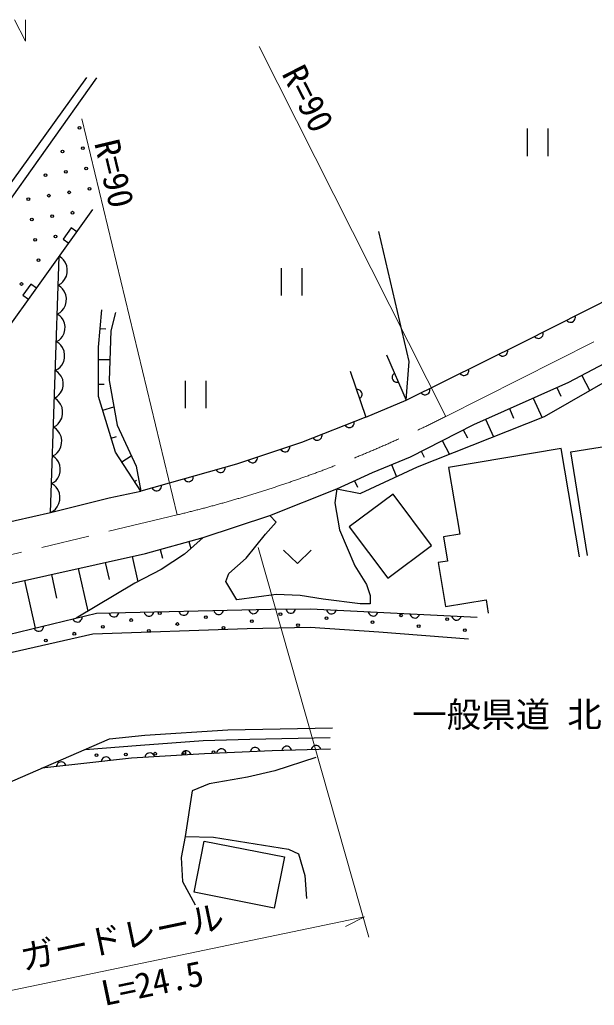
# Model space of a CAD drawing. Units: millimetres, scale not verified. Extents: x 40000 to 680000, y 20000 to 380000.
# Drawn here: x 80761 to 122380, y 244596 to 316070 of the extents above; entities that cross this region are included whole.
import ezdxf
from ezdxf.enums import TextEntityAlignment as Align

# ---------------------------------------------------------------- set-up
doc = ezdxf.new("R2010")
doc.units = ezdxf.units.MM
doc.header["$LTSCALE"] = 1000
doc.linetypes.add('CHAIN', pattern=[18.5, 12, -1.5, 3.5, -1.5])
for name, color, linetype, lineweight in [('M-BGD-HTXT', 7, 'Continuous', 13), ('S-BGD', 7, 'Continuous', 25), ('S-BMK', 2, 'CHAIN', 13), ('S-BMK-HTXT', 7, 'Continuous', 13), ('S-STR-HTXT', 7, 'Continuous', 13)]:
    doc.layers.add(name, color=color, linetype=linetype, lineweight=lineweight)
doc.styles.add('ＭＳ ゴシック', font='')
doc.styles.get('ＭＳ ゴシック').set_extended_font_data('MS Gothic')

msp = doc.modelspace()

# ---------------------------------------------------------------- linework, layer by layer
at = {"layer": 'M-BGD-HTXT'}
for p, q in [((81177, 314521), (80381, 316070)), ((81181, 316063), (81177, 314521))]:
    msp.add_line(p, q, dxfattribs=at)
at = {"layer": 'S-BGD'}
for p, q in [((74261, 296080), (85621, 311874)), ((74932, 295782), (86357, 311861)), ((117514, 308182), (117514, 306183)), ((119033, 306184), (119033, 308182)), ((68526, 277839), (86067, 302318)), ((84490, 300975), (83908, 300163)), ((84896, 300684), (84490, 300975)), ((108966, 291282), (106775, 300704)), ((83908, 300163), (84314, 299872)), ((82996, 280336), (83608, 298887)), ((83815, 298782), (83609, 298915)), ((83937, 298652), (83815, 298782)), ((84057, 298480), (83937, 298652)), ((84175, 298224), (84057, 298480)), ((84208, 297971), (84175, 298224)), ((99703, 298062), (99703, 296063)), ((101222, 296063), (101222, 298062)), ((84015, 297222), (84150, 297469)), ((84150, 297469), (84200, 297719)), ((84200, 297719), (84208, 297971)), ((117190, 292672), (126513, 297372)), ((81566, 296895), (80984, 296083)), ((81973, 296604), (81566, 296895)), ((83540, 296817), (83754, 296936)), ((83746, 296685), (83540, 296817)), ((83867, 296555), (83746, 296685)), ((83754, 296936), (83884, 297058)), ((83884, 297058), (84015, 297222)), ((120540, 289783), (133552, 296674)), ((80984, 296083), (81391, 295792)), ((83988, 296383), (83867, 296555)), ((84105, 296127), (83988, 296383)), ((84139, 295874), (84105, 296127)), ((83946, 295124), (84080, 295372)), ((84080, 295372), (84131, 295622)), ((84131, 295622), (84139, 295874)), ((83471, 294720), (83685, 294839)), ((83667, 294593), (83471, 294720)), ((83783, 294469), (83667, 294593)), ((83685, 294839), (83815, 294960)), ((83815, 294960), (83946, 295124)), ((86465, 292320), (86719, 295038)), ((87696, 294826), (87357, 293509)), ((121011, 294504), (120998, 294592)), ((121005, 294423), (121011, 294504)), ((83897, 294306), (83783, 294469)), ((84009, 294062), (83897, 294306)), ((84041, 293821), (84009, 294062)), ((84033, 293581), (84041, 293821)), ((120374, 294277), (120436, 294215)), ((120436, 294215), (120505, 294171)), ((120505, 294171), (120599, 294140)), ((120599, 294140), (120681, 294134)), ((120681, 294134), (120768, 294147)), ((120768, 294147), (120868, 294197)), ((120868, 294197), (120931, 294260)), ((120931, 294260), (120974, 294329)), ((120974, 294329), (121005, 294423)), ((83732, 292951), (83858, 293107)), ((83858, 293107), (83985, 293343)), ((83985, 293343), (84033, 293581)), ((86592, 293679), (86987, 293642)), ((87357, 293509), (87230, 289900)), ((118043, 293102), (118106, 293039)), ((118538, 293022), (118600, 293085)), ((118600, 293085), (118644, 293154)), ((118644, 293154), (118675, 293248)), ((118681, 293329), (118668, 293417)), ((118675, 293248), (118681, 293329)), ((83405, 292722), (83609, 292835)), ((83611, 292589), (83405, 292722)), ((83609, 292835), (83732, 292951)), ((83732, 292459), (83611, 292589)), ((83853, 292287), (83732, 292459)), ((108744, 288469), (117190, 292672)), ((118106, 293039), (118175, 292996)), ((118175, 292996), (118269, 292965)), ((118269, 292965), (118350, 292959)), ((118350, 292959), (118438, 292972)), ((118438, 292972), (118538, 293022)), ((83970, 292031), (83853, 292287)), ((84004, 291778), (83970, 292031)), ((83995, 291527), (84004, 291778)), ((86465, 288753), (86465, 292320)), ((107329, 291756), (108744, 288469)), ((115469, 291815), (115532, 291753)), ((115532, 291753), (115600, 291709)), ((115600, 291709), (115694, 291677)), ((115694, 291677), (115776, 291671)), ((115776, 291671), (115863, 291683)), ((115863, 291683), (115963, 291733)), ((115963, 291733), (116026, 291796)), ((116026, 291796), (116070, 291864)), ((116070, 291864), (116101, 291958)), ((116108, 292039), (116096, 292127)), ((116101, 291958), (116108, 292039)), ((83680, 290865), (83811, 291029)), ((83811, 291029), (83945, 291276)), ((83945, 291276), (83995, 291527)), ((86465, 291428), (87283, 291428)), ((108744, 288469), (108966, 291282)), ((83336, 290624), (83550, 290743)), ((83531, 290498), (83336, 290624)), ((83647, 290374), (83531, 290498)), ((83550, 290743), (83680, 290865)), ((83762, 290210), (83647, 290374)), ((83874, 289967), (83762, 290210)), ((104704, 290586), (105827, 287252)), ((107748, 290217), (107737, 290136)), ((107784, 290309), (107748, 290217)), ((107832, 290375), (107784, 290309)), ((107898, 290434), (107832, 290375)), ((112654, 290415), (112716, 290352)), ((112716, 290352), (112785, 290308)), ((112785, 290308), (112879, 290276)), ((112879, 290276), (112960, 290270)), ((112960, 290270), (113048, 290282)), ((113048, 290282), (113148, 290332)), ((113148, 290332), (113211, 290395)), ((113211, 290395), (113255, 290463)), ((113255, 290463), (113286, 290557)), ((113293, 290639), (113280, 290726)), ((113286, 290557), (113293, 290639)), ((124710, 290702), (118756, 287261)), ((121469, 290275), (122056, 289168)), ((83850, 289248), (83898, 289486)), ((83906, 289726), (83874, 289967)), ((83898, 289486), (83906, 289726)), ((86465, 289645), (86871, 289645)), ((87230, 289900), (87825, 286672)), ((92748, 289888), (92749, 287889)), ((94268, 287889), (94268, 289888)), ((107737, 290136), (107744, 290048)), ((107744, 290048), (107789, 289945)), ((107789, 289945), (107847, 289879)), ((107847, 289879), (107914, 289831)), ((107914, 289831), (108006, 289795)), ((108006, 289795), (108086, 289784)), ((108086, 289784), (108175, 289791)), ((113652, 286721), (120540, 289783)), ((83473, 288740), (83597, 288856)), ((83597, 288856), (83722, 289012)), ((83722, 289012), (83850, 289248)), ((105242, 289251), (105154, 289250)), ((105322, 289233), (105242, 289251)), ((105411, 289189), (105322, 289233)), ((105473, 289136), (105411, 289189)), ((105526, 289066), (105473, 289136)), ((105501, 288703), (105545, 288792)), ((105562, 288960), (105526, 289066)), ((105545, 288792), (105562, 288871)), ((105562, 288871), (105562, 288960)), ((109838, 289014), (109901, 288951)), ((109901, 288951), (109970, 288907)), ((109970, 288907), (110063, 288876)), ((110063, 288876), (110145, 288869)), ((110145, 288869), (110232, 288882)), ((110232, 288882), (110333, 288931)), ((110333, 288931), (110395, 288994)), ((110395, 288994), (110439, 289063)), ((110439, 289063), (110471, 289156)), ((110477, 289238), (110465, 289325)), ((110471, 289156), (110477, 289238)), ((119679, 289400), (119963, 288762)), ((83270, 288627), (83473, 288740)), ((83475, 288494), (83270, 288627)), ((83597, 288364), (83475, 288494)), ((83717, 288192), (83597, 288364)), ((83835, 287936), (83717, 288192)), ((87697, 284719), (86465, 288753)), ((105377, 288587), (105448, 288641)), ((105448, 288641), (105501, 288703)), ((105827, 287252), (108744, 288469)), ((117957, 288635), (118596, 287198)), ((83810, 287181), (83860, 287431)), ((83869, 287683), (83835, 287936)), ((83860, 287431), (83869, 287683)), ((86773, 287745), (87582, 287991)), ((116235, 287869), (116539, 287186)), ((83200, 286529), (83414, 286648)), ((83414, 286648), (83544, 286770)), ((83544, 286770), (83676, 286933)), ((83676, 286933), (83810, 287181)), ((87825, 286672), (89184, 283700)), ((105827, 287252), (101167, 285415)), ((104337, 286665), (104393, 286597)), ((104890, 286597), (104939, 286662)), ((104939, 286662), (104979, 286752)), ((104979, 286752), (104992, 286833)), ((104992, 286833), (104987, 286921)), ((109079, 284380), (113652, 286721)), ((118756, 287261), (109560, 283621)), ((114513, 287104), (115088, 285809)), ((120690, 284734), (133947, 286849)), ((83406, 286396), (83200, 286529)), ((83528, 286266), (83406, 286396)), ((83648, 286094), (83528, 286266)), ((83766, 285839), (83648, 286094)), ((102649, 285834), (102662, 285914)), ((102662, 285914), (102658, 286003)), ((104393, 286597), (104458, 286547)), ((104458, 286547), (104549, 286508)), ((104549, 286508), (104629, 286494)), ((104629, 286494), (104718, 286499)), ((104718, 286499), (104822, 286540)), ((104822, 286540), (104890, 286597)), ((112890, 286331), (113186, 285752)), ((83741, 285083), (83791, 285334)), ((83799, 285585), (83766, 285839)), ((83791, 285334), (83799, 285585)), ((87389, 285728), (87770, 285844)), ((101167, 285415), (96473, 283850)), ((102007, 285746), (102064, 285678)), ((102064, 285678), (102128, 285628)), ((102128, 285628), (102219, 285589)), ((102219, 285589), (102299, 285576)), ((102299, 285576), (102388, 285580)), ((102388, 285580), (102492, 285621)), ((102492, 285621), (102560, 285678)), ((102560, 285678), (102610, 285743)), ((102610, 285743), (102649, 285834)), ((111365, 285551), (111882, 284540)), ((83131, 284432), (83345, 284550)), ((83345, 284550), (83475, 284672)), ((83475, 284672), (83607, 284836)), ((83607, 284836), (83741, 285083)), ((89534, 281876), (87697, 284719)), ((99662, 284913), (99715, 284842)), ((99715, 284842), (99777, 284789)), ((99777, 284789), (99865, 284745)), ((99865, 284745), (99945, 284727)), ((99945, 284727), (100034, 284727)), ((100034, 284727), (100140, 284763)), ((100140, 284763), (100211, 284816)), ((100211, 284816), (100264, 284878)), ((100264, 284878), (100308, 284966)), ((100308, 284966), (100326, 285046)), ((100326, 285046), (100326, 285134)), ((109841, 284770), (110062, 284339)), ((119991, 284983), (111816, 283605)), ((121316, 277117), (119991, 284983)), ((121888, 277226), (120690, 284734)), ((83327, 284305), (83131, 284432)), ((83443, 284181), (83327, 284305)), ((83558, 284017), (83443, 284181)), ((83669, 283774), (83558, 284017)), ((83701, 283533), (83669, 283774)), ((88157, 284008), (88841, 284450)), ((96473, 283850), (89534, 281876)), ((97315, 284130), (97368, 284059)), ((97368, 284059), (97430, 284006)), ((97430, 284006), (97519, 283962)), ((97519, 283962), (97598, 283944)), ((97598, 283944), (97687, 283944)), ((97687, 283944), (97793, 283980)), ((97793, 283980), (97864, 284033)), ((97864, 284033), (97917, 284095)), ((97917, 284095), (97961, 284183)), ((97961, 284183), (97979, 284263)), ((97979, 284263), (97979, 284352)), ((106315, 283232), (109079, 284380)), ((107697, 283806), (108065, 282921)), ((83518, 282819), (83646, 283055)), ((83646, 283055), (83694, 283293)), ((83694, 283293), (83701, 283533)), ((89184, 283700), (89534, 281876)), ((94980, 283425), (95030, 283352)), ((95030, 283352), (95090, 283296)), ((95090, 283296), (95176, 283248)), ((95176, 283248), (95255, 283227)), ((95255, 283227), (95343, 283223)), ((95343, 283223), (95451, 283253)), ((95451, 283253), (95524, 283303)), ((95524, 283303), (95580, 283363)), ((95580, 283363), (95628, 283449)), ((95628, 283449), (95649, 283528)), ((95649, 283528), (95653, 283616)), ((103722, 282041), (106315, 283232)), ((109560, 283621), (105458, 281702)), ((111816, 283605), (112633, 278754)), ((83065, 282434), (83269, 282547)), ((83271, 282301), (83065, 282434)), ((83269, 282547), (83393, 282663)), ((83393, 282663), (83518, 282819)), ((89075, 282587), (89219, 282679)), ((92667, 282767), (92717, 282694)), ((92717, 282694), (92777, 282638)), ((92777, 282638), (92863, 282590)), ((92863, 282590), (92942, 282569)), ((92942, 282569), (93030, 282565)), ((93030, 282565), (93138, 282595)), ((93138, 282595), (93211, 282645)), ((93211, 282645), (93267, 282705)), ((93267, 282705), (93315, 282791)), ((93315, 282791), (93336, 282870)), ((93336, 282870), (93340, 282958)), ((105018, 282637), (105232, 282170)), ((83393, 282171), (83271, 282301)), ((83513, 281999), (83393, 282171)), ((83630, 281743), (83513, 281999)), ((83664, 281490), (83630, 281743)), ((87240, 281390), (89534, 281876)), ((90355, 282109), (90404, 282036)), ((90404, 282036), (90464, 281980)), ((90464, 281980), (90550, 281932)), ((90550, 281932), (90629, 281911)), ((90629, 281911), (90718, 281907)), ((90718, 281907), (90825, 281937)), ((90825, 281937), (90898, 281987)), ((90898, 281987), (90954, 282047)), ((90954, 282047), (91002, 282133)), ((91002, 282133), (91023, 282212)), ((91023, 282212), (91027, 282301)), ((98875, 280127), (103722, 282041)), ((103722, 282041), (103593, 281024)), ((103722, 282041), (105458, 281702)), ((107816, 281670), (104636, 279305)), ((110596, 277933), (107816, 281670)), ((82996, 280336), (87240, 281390)), ((83471, 280741), (83605, 280988)), ((83605, 280988), (83656, 281238)), ((83656, 281238), (83664, 281490)), ((103593, 281024), (103934, 279068)), ((79078, 279438), (82996, 280336)), ((82996, 280336), (83210, 280455)), ((83210, 280455), (83340, 280577)), ((83340, 280577), (83471, 280741)), ((94048, 278508), (98875, 280127)), ((98576, 278770), (99341, 279620)), ((99341, 279620), (98875, 280127)), ((97173, 277027), (98576, 278770)), ((103934, 279068), (105039, 276475)), ((104636, 279305), (107417, 275567)), ((112633, 278754), (111464, 278557)), ((89881, 277360), (94048, 278508)), ((94048, 278508), (92692, 277323)), ((93006, 278221), (93145, 277719)), ((111464, 278557), (111758, 276812)), ((74277, 273871), (89881, 277360)), ((90923, 277647), (91097, 277015)), ((92692, 277323), (91005, 276207)), ((99879, 277599), (100878, 276639)), ((100878, 276639), (101877, 277599)), ((107417, 275567), (110596, 277933)), ((86955, 276706), (87230, 275477)), ((88906, 277142), (89315, 275313)), ((95898, 275921), (97173, 277027)), ((111758, 276812), (111061, 276695)), ((111061, 276695), (111598, 273507)), ((85005, 276270), (85697, 273172)), ((91005, 276207), (89100, 275200)), ((95685, 275326), (95898, 275921)), ((105039, 276475), (105890, 275114)), ((81104, 275398), (81875, 271950)), ((83054, 275834), (83436, 274125)), ((89100, 275200), (84847, 272665)), ((96493, 274008), (95685, 275326)), ((105890, 275114), (106145, 274306)), ((99342, 274391), (96493, 274008)), ((101085, 274306), (99342, 274391)), ((102744, 274051), (101085, 274306)), ((105422, 273711), (102744, 274051)), ((106145, 274306), (106145, 273711)), ((111598, 273507), (114541, 274002)), ((114541, 274002), (114704, 273035)), ((86332, 273022), (98960, 273321)), ((87245, 273044), (87275, 272960)), ((87919, 272976), (87945, 273060)), ((89771, 273104), (89801, 273020)), ((90404, 272965), (90444, 273035)), ((90444, 273035), (90470, 273120)), ((92297, 273163), (92327, 273080)), ((92327, 273080), (92370, 273011)), ((92930, 273024), (92970, 273095)), ((92970, 273095), (92996, 273180)), ((94822, 273223), (94852, 273140)), ((94852, 273140), (94896, 273071)), ((94896, 273071), (94967, 273003)), ((95387, 273013), (95455, 273084)), ((95455, 273084), (95496, 273155)), ((95496, 273155), (95522, 273240)), ((97348, 273283), (97378, 273200)), ((97378, 273200), (97421, 273131)), ((97421, 273131), (97493, 273063)), ((97493, 273063), (97564, 273022)), ((97844, 273029), (97913, 273072)), ((97913, 273072), (97981, 273144)), ((97981, 273144), (98021, 273215)), ((98021, 273215), (98047, 273300)), ((98960, 273321), (101832, 273345)), ((100046, 273330), (100075, 273246)), ((100075, 273246), (100117, 273177)), ((100117, 273177), (100188, 273107)), ((100188, 273107), (100258, 273066)), ((100258, 273066), (100342, 273039)), ((100342, 273039), (100454, 273040)), ((100454, 273040), (100538, 273068)), ((100538, 273068), (100608, 273111)), ((100608, 273111), (100677, 273181)), ((100677, 273181), (100718, 273252)), ((100718, 273252), (100746, 273336)), ((101832, 273345), (113907, 272751)), ((102992, 273288), (103015, 273203)), ((103015, 273203), (103054, 273131)), ((103054, 273131), (103120, 273057)), ((103120, 273057), (103188, 273012)), ((103468, 272998), (103540, 273037)), ((103540, 273037), (103613, 273103)), ((103613, 273103), (103658, 273171)), ((103658, 273171), (103690, 273253)), ((106145, 273711), (105422, 273711)), ((106011, 273139), (106034, 273054)), ((106034, 273054), (106073, 272982)), ((106677, 273023), (106709, 273105)), ((75193, 270342), (86332, 273022)), ((84600, 272605), (84647, 272530)), ((84647, 272530), (84704, 272472)), ((84704, 272472), (84788, 272420)), ((84788, 272420), (84866, 272396)), ((84866, 272396), (84954, 272388)), ((84954, 272388), (85063, 272414)), ((85063, 272414), (85138, 272461)), ((85138, 272461), (85196, 272518)), ((85196, 272518), (85248, 272603)), ((85248, 272603), (85272, 272681)), ((85272, 272681), (85280, 272769)), ((87275, 272960), (87319, 272891)), ((87319, 272891), (87391, 272823)), ((87391, 272823), (87461, 272783)), ((87461, 272783), (87546, 272757)), ((87546, 272757), (87658, 272760)), ((87658, 272760), (87741, 272789)), ((87741, 272789), (87810, 272833)), ((87810, 272833), (87878, 272905)), ((87878, 272905), (87919, 272976)), ((89801, 273020), (89845, 272951)), ((89845, 272951), (89916, 272883)), ((89916, 272883), (89987, 272843)), ((89987, 272843), (90072, 272817)), ((90072, 272817), (90184, 272819)), ((90184, 272819), (90267, 272849)), ((90267, 272849), (90336, 272893)), ((90336, 272893), (90404, 272965)), ((92370, 273011), (92442, 272943)), ((92442, 272943), (92513, 272903)), ((92513, 272903), (92597, 272877)), ((92597, 272877), (92709, 272879)), ((92709, 272879), (92792, 272909)), ((92792, 272909), (92861, 272953)), ((92861, 272953), (92930, 273024)), ((94967, 273003), (95038, 272962)), ((95038, 272962), (95123, 272936)), ((95123, 272936), (95235, 272939)), ((95235, 272939), (95318, 272969)), ((95318, 272969), (95387, 273013)), ((97564, 273022), (97648, 272996)), ((97648, 272996), (97760, 272999)), ((97760, 272999), (97844, 273029)), ((103188, 273012), (103271, 272980)), ((103271, 272980), (103382, 272974)), ((103382, 272974), (103468, 272998)), ((106073, 272982), (106139, 272909)), ((106139, 272909), (106207, 272864)), ((106207, 272864), (106290, 272831)), ((106290, 272831), (106401, 272826)), ((106401, 272826), (106487, 272850)), ((106487, 272850), (106558, 272888)), ((106558, 272888), (106632, 272955)), ((106632, 272955), (106677, 273023)), ((109029, 272991), (109053, 272906)), ((109053, 272906), (109092, 272834)), ((109092, 272834), (109158, 272760)), ((109158, 272760), (109226, 272715)), ((109226, 272715), (109308, 272683)), ((109308, 272683), (109420, 272678)), ((109420, 272678), (109505, 272701)), ((109505, 272701), (109577, 272740)), ((109577, 272740), (109651, 272806)), ((109651, 272806), (109696, 272874)), ((109696, 272874), (109728, 272957)), ((112048, 272842), (112072, 272757)), ((112072, 272757), (112111, 272685)), ((112111, 272685), (112177, 272612)), ((112177, 272612), (112245, 272567)), ((112245, 272567), (112327, 272535)), ((112327, 272535), (112439, 272529)), ((112439, 272529), (112524, 272553)), ((112524, 272553), (112596, 272591)), ((112596, 272591), (112670, 272658)), ((112670, 272658), (112715, 272726)), ((112715, 272726), (112747, 272808)), ((81815, 271935), (81862, 271860)), ((81862, 271860), (81919, 271802)), ((81919, 271802), (82003, 271750)), ((82003, 271750), (82081, 271726)), ((82081, 271726), (82169, 271718)), ((82169, 271718), (82278, 271744)), ((82278, 271744), (82353, 271791)), ((82353, 271791), (82411, 271848)), ((82411, 271848), (82463, 271933)), ((82463, 271933), (82487, 272011)), ((82487, 272011), (82495, 272099)), ((97240, 271899), (86057, 271515)), ((101789, 271984), (97240, 271899)), ((106764, 271645), (101789, 271984)), ((113269, 271135), (106764, 271645)), ((86057, 271515), (76382, 269302)), ((89830, 264179), (95833, 264581)), ((95833, 264581), (103418, 264718)), ((72979, 257735), (87273, 263913)), ((87273, 263913), (89830, 264179)), ((89499, 263466), (94039, 263793)), ((94039, 263793), (97437, 263902)), ((97437, 263902), (103255, 264011)), ((85505, 263149), (89499, 263466)), ((92749, 263049), (92666, 263016)), ((92860, 263056), (92749, 263049)), ((92946, 263033), (92860, 263056)), ((93018, 262996), (92946, 263033)), ((99042, 263059), (94148, 262841)), ((95085, 263037), (95046, 262965)), ((95152, 263110), (95085, 263037)), ((95220, 263155), (95152, 263110)), ((95302, 263187), (95220, 263155)), ((95414, 263192), (95302, 263187)), ((95499, 263167), (95414, 263192)), ((95571, 263129), (95499, 263167)), ((95644, 263062), (95571, 263129)), ((95689, 262994), (95644, 263062)), ((97493, 263074), (97469, 262989)), ((97532, 263146), (97493, 263074)), ((97598, 263219), (97532, 263146)), ((97666, 263264), (97598, 263219)), ((97749, 263296), (97666, 263264)), ((97861, 263301), (97749, 263296)), ((97946, 263277), (97861, 263301)), ((98018, 263238), (97946, 263277)), ((98091, 263171), (98018, 263238)), ((98136, 263103), (98091, 263171)), ((98168, 263020), (98136, 263103)), ((103283, 263169), (99042, 263059)), ((99778, 263162), (99752, 263078)), ((99818, 263233), (99778, 263162)), ((99886, 263305), (99818, 263233)), ((99955, 263349), (99886, 263305)), ((100038, 263379), (99955, 263349)), ((100150, 263382), (100038, 263379)), ((100235, 263356), (100150, 263382)), ((100306, 263316), (100235, 263356)), ((100378, 263248), (100306, 263316)), ((100421, 263179), (100378, 263248)), ((100451, 263096), (100421, 263179)), ((101899, 263217), (101873, 263132)), ((101939, 263288), (101899, 263217)), ((102007, 263360), (101939, 263288)), ((102076, 263403), (102007, 263360)), ((102159, 263433), (102076, 263403)), ((102271, 263436), (102159, 263433)), ((102355, 263411), (102271, 263436)), ((102426, 263370), (102355, 263411)), ((102498, 263302), (102426, 263370)), ((102542, 263233), (102498, 263302)), ((102572, 263150), (102542, 263233)), ((88846, 262514), (85176, 262106)), ((86682, 262358), (86664, 262271)), ((86716, 262432), (86682, 262358)), ((86778, 262509), (86716, 262432)), ((86843, 262559), (86778, 262509)), ((86923, 262596), (86843, 262559)), ((87034, 262608), (86923, 262596)), ((87121, 262590), (87034, 262608)), ((87195, 262556), (87121, 262590)), ((87272, 262494), (87195, 262556)), ((87322, 262429), (87272, 262494)), ((87359, 262349), (87322, 262429)), ((94148, 262841), (88846, 262514)), ((89845, 262660), (89823, 262574)), ((89883, 262732), (89845, 262660)), ((89949, 262806), (89883, 262732)), ((90016, 262853), (89949, 262806)), ((90098, 262886), (90016, 262853)), ((90210, 262893), (90098, 262886)), ((90295, 262870), (90210, 262893)), ((90367, 262832), (90295, 262870)), ((90442, 262767), (90367, 262832)), ((90488, 262700), (90442, 262767)), ((90521, 262617), (90488, 262700)), ((92496, 262823), (92473, 262738)), ((92534, 262896), (92496, 262823)), ((92599, 262970), (92534, 262896)), ((92666, 263016), (92599, 262970)), ((93092, 262930), (93018, 262996)), ((93139, 262863), (93092, 262930)), ((93172, 262781), (93139, 262863)), ((95046, 262965), (95022, 262880)), ((95721, 262911), (95689, 262994)), ((102217, 262572), (99247, 261596)), ((85176, 262106), (82350, 261785)), ((83434, 261993), (83415, 261906)), ((83468, 262067), (83434, 261993)), ((83529, 262144), (83468, 262067)), ((83594, 262194), (83529, 262144)), ((83674, 262231), (83594, 262194)), ((83785, 262244), (83674, 262231)), ((83872, 262226), (83785, 262244)), ((83946, 262192), (83872, 262226)), ((84024, 262130), (83946, 262192)), ((84073, 262065), (84024, 262130)), ((84111, 261985), (84073, 262065)), ((99247, 261596), (97253, 261129)), ((97253, 261129), (94495, 260661)), ((94495, 260661), (93264, 260152)), ((93264, 260152), (92756, 256842)), ((92756, 256842), (92459, 255315)), ((92756, 256842), (94792, 256800)), ((94792, 256800), (100223, 255910)), ((93396, 252793), (94126, 256499)), ((94126, 256499), (99934, 255355)), ((100223, 255910), (100945, 255571)), ((92459, 255315), (92544, 253575)), ((99934, 255355), (99204, 251649)), ((100945, 255571), (101412, 254001)), ((101412, 254001), (101539, 252346)), ((92544, 253575), (93478, 251878)), ((99204, 251649), (93396, 252793))]:
    msp.add_line(p, q, dxfattribs=at)
for centre in [(85090, 308234), (85334, 306755), (83855, 306511), (85578, 305276), (82620, 304788), (84099, 305032), (85823, 303797), (81385, 303064), (82865, 303309), (84344, 303553), (81630, 301585), (83109, 301830), (84588, 302074), (81874, 300106), (83353, 300351), (82118, 298627), (80883, 296904), (90900, 273031), (99641, 272953), (88839, 272535), (92178, 272248), (94240, 272744), (97579, 272457), (102980, 272666), (106320, 272380), (108381, 272876), (111721, 272589), (84716, 271543), (86777, 272039), (90117, 271752), (95518, 271961), (100919, 272170), (109660, 272093), (113000, 271806), (82655, 271047), (94805, 262950), (86328, 262732), (88447, 262786), (90567, 262841), (92686, 262895)]:
    msp.add_circle(centre, 99.9, dxfattribs=at)
at = {"layer": 'S-BMK'}
for p, q in [((111627, 287300), (137275, 300235)), ((69234, 274641), (92172, 280162))]:
    msp.add_line(p, q, dxfattribs=at)
msp.add_arc((71124, 367610), 89946, 283.5329, 296.76303, dxfattribs=at)
at = {"layer": 'S-BMK-HTXT'}
for p, q in [((98094, 314133), (111627, 287300)), ((85260, 308881), (92172, 280162))]:
    msp.add_line(p, q, dxfattribs=at)
at = {"layer": 'S-STR-HTXT'}
for p, q in [((98032, 277786), (106046, 249540)), ((105730, 251016), (75482, 244688)), ((105730, 251016), (104348, 250298))]:
    msp.add_line(p, q, dxfattribs=at)

# ---------------------------------------------------------------- texts
at = {"layer": 'S-BMK-HTXT', "style": 'ＭＳ ゴシック'}
for rotation, p in [(296.907, (99212, 311918)), (283.407, (85614, 307006))]:
    msp.add_text('R=90', height=1833, rotation=rotation, dxfattribs=at).set_placement(p, align=Align.BOTTOM_LEFT)
at = {"layer": 'S-STR-HTXT', "style": 'ＭＳ ゴシック'}
for s, rotation, p in [('一般県道 北中山・岩国線', 0.007, (109180, 264217)), ('ガードレール', 11.807, (81132, 246597)), ('L=24.5', 11.807, (87004, 244007))]:
    msp.add_text(s, height=1833, rotation=rotation, dxfattribs=at).set_placement(p, align=Align.BOTTOM_LEFT)

doc.saveas('drawing.dxf')
